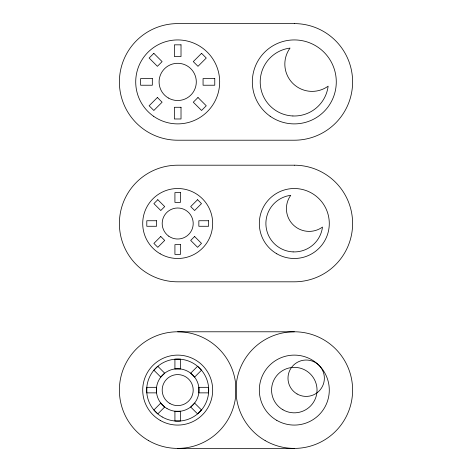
<?xml version="1.0" encoding="UTF-8"?>
<svg xmlns="http://www.w3.org/2000/svg" width="472" height="472" viewBox="0 0 472 472"><rect width="100%" height="100%" fill="white"/><g stroke="black" fill="none" stroke-linecap="round" stroke-linejoin="round"><path stroke-width="0.71" d="M177.696 331.786L294.304 331.786M177.696 448.4L294.304 448.4M153.831 53.342L149.128 58.038L157.4 66.316L162.102 61.614L153.831 53.342M157.4 97.497L149.128 105.769L153.831 110.472L162.102 102.2L157.4 97.497M201.562 53.342L193.284 61.614L197.986 66.316L206.258 58.038L201.562 53.342M197.986 97.497L193.284 102.2L201.562 110.472L206.258 105.769L197.986 97.497M157.807 199.703L153.89 203.621L160.781 210.512L164.698 206.594L157.807 199.703M160.781 236.501L153.89 243.393L157.807 247.31L164.698 240.419L160.781 236.501M197.579 199.703L190.688 206.594L194.606 210.512L201.497 203.621L197.579 199.703M194.606 236.501L190.688 240.419L197.579 247.31L201.497 243.393L194.606 236.501M157.807 366.29L153.89 370.207L160.781 377.098L164.698 373.181L157.807 366.29M160.781 403.088L153.89 409.979L157.807 413.897L164.698 407.006L160.781 403.088M197.579 366.29L190.688 373.181L194.606 377.098L201.497 370.207L197.579 366.29M194.606 403.088L190.688 407.006L197.579 413.897L201.497 409.979L194.606 403.088M294.304 23.6L177.696 23.6A58.304 58.304 0 0 0 119.386 81.904A58.304 58.304 0 0 0 177.696 140.213L294.304 140.213A58.304 58.304 0 0 0 352.613 81.904A58.304 58.304 0 0 0 294.304 23.6M181.018 44.834L174.369 44.834L174.369 56.534L181.018 56.534L181.018 44.834M152.32 78.582L140.621 78.582L140.621 85.231L152.32 85.231L152.32 78.582M214.766 78.582L203.066 78.582L203.066 85.231L214.766 85.231L214.766 78.582M181.018 107.28L174.369 107.28L174.369 118.979L181.018 118.979L181.018 107.28M294.304 165.2L177.696 165.2A58.304 58.304 0 0 0 119.386 223.504A58.304 58.304 0 0 0 177.696 281.813L294.304 281.813A58.304 58.304 0 0 0 352.613 223.504A58.304 58.304 0 0 0 294.304 165.2M180.463 192.611L174.923 192.611L174.923 202.358L180.463 202.358L180.463 192.611M156.551 220.737L146.798 220.737L146.798 226.277L156.551 226.277L156.551 220.737M208.589 220.737L198.842 220.737L198.842 226.277L208.589 226.277L208.589 220.737M180.463 244.649L174.923 244.649L174.923 254.402L180.463 254.402L180.463 244.649M180.463 359.198L174.923 359.198L174.923 368.951L180.463 368.951L180.463 359.198M156.551 387.323L146.798 387.323L146.798 392.863L156.551 392.863L156.551 387.323M208.589 387.323L198.842 387.323L198.842 392.863L208.589 392.863L208.589 387.323M180.463 411.242L174.923 411.242L174.923 420.989L180.463 420.989L180.463 411.242M292.882 115.97A34.096 34.096 0 0 0 328.134 86.175A27.276 27.276 0 0 1 290.038 48.079A34.096 34.096 0 0 0 260.237 83.332A34.096 34.096 0 0 0 292.882 115.97M168.386 98.023A18.614 18.614 0 0 0 196.305 81.904A18.614 18.614 0 0 0 168.386 65.785A18.614 18.614 0 0 0 168.386 98.023M153.524 116.23A41.979 41.979 0 0 0 219.504 85.68A41.979 41.979 0 0 0 160.055 43.813A41.979 41.979 0 0 0 153.524 116.23M270.132 116.23A41.979 41.979 0 0 0 336.117 85.68A41.979 41.979 0 0 0 276.669 43.813A41.979 41.979 0 0 0 270.132 116.23M293.118 251.895A28.414 28.414 0 0 0 322.494 227.061A22.733 22.733 0 0 1 290.746 195.314A28.414 28.414 0 0 0 265.919 224.696A28.414 28.414 0 0 0 293.118 251.895M276.816 253.8A34.981 34.981 0 0 0 329.291 223.504A34.981 34.981 0 0 0 276.816 193.207A34.981 34.981 0 0 0 276.816 253.8M168.764 236.189A15.511 15.511 0 0 0 193.142 224.902A15.511 15.511 0 0 0 171.177 209.432A15.511 15.511 0 0 0 168.764 236.189M160.203 253.8A34.981 34.981 0 0 0 212.677 223.504A34.981 34.981 0 0 0 160.203 193.207A34.981 34.981 0 0 0 160.203 253.8M169.938 403.525A15.511 15.511 0 0 0 193.201 390.096A15.511 15.511 0 0 0 169.938 376.662A15.511 15.511 0 0 0 169.938 403.525M167.029 408.563A21.328 21.328 0 0 0 199.019 390.096A21.328 21.328 0 0 0 167.029 371.623A21.328 21.328 0 0 0 167.029 408.563M162.185 416.959A31.022 31.022 0 0 0 208.712 390.096A31.022 31.022 0 0 0 162.185 363.233A31.022 31.022 0 0 0 162.185 416.959M160.203 420.393A34.981 34.981 0 0 0 212.677 390.096A34.981 34.981 0 0 0 160.203 359.8A34.981 34.981 0 0 0 160.203 420.393M297.083 393.972A18.19 18.19 0 0 0 324.37 378.219A18.19 18.19 0 0 0 297.083 362.466A18.19 18.19 0 0 0 297.083 393.972M276.816 420.393A34.981 34.981 0 0 0 329.291 390.096A34.981 34.981 0 0 0 276.816 359.8A34.981 34.981 0 0 0 276.816 420.393M282.935 409.784A22.739 22.739 0 0 0 317.042 390.096A22.739 22.739 0 0 0 282.935 370.402A22.739 22.739 0 0 0 282.935 409.784M148.538 440.588A58.304 58.304 0 0 0 236 390.096A58.304 58.304 0 0 0 148.538 339.598A58.304 58.304 0 0 0 148.538 440.588M265.152 440.588A58.304 58.304 0 0 0 352.613 390.096A58.304 58.304 0 0 0 265.152 339.598A58.304 58.304 0 0 0 265.152 440.588"/></g></svg>
